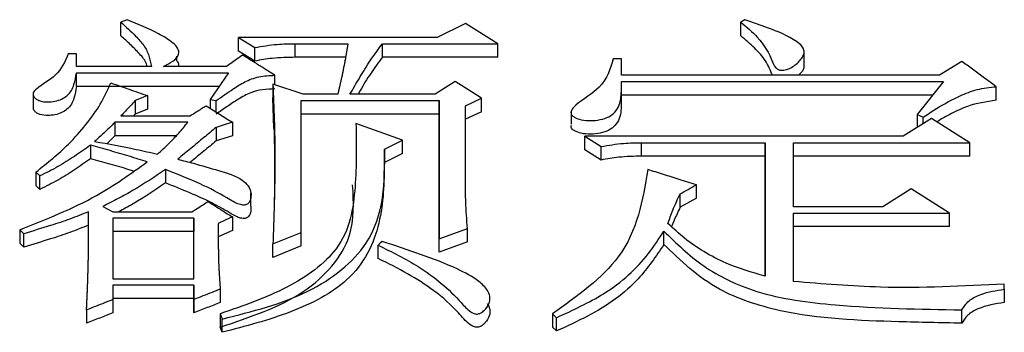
# Model space of a CAD drawing. Header units: millimetres. Extents: x 2223 to 4172, y 741 to 2119.
# Drawn here: x 2702.21 to 2707.47, y 1910.56 to 1912.23 of the extents above; entities that cross this region are included whole.
import ezdxf

# ---------------------------------------------------------------- set-up
doc = ezdxf.new("R2010")
doc.units = ezdxf.units.MM

msp = doc.modelspace()

# ---------------------------------------------------------------- linework, layer by layer
at = {"color": 7, "linetype": 'Continuous', "lineweight": 25}
for p, q in [((2702.7841, 1912.2275), (2702.7516, 1912.2141)), ((2706.0834, 1912.2275), (2706.0617, 1912.2141)), ((2702.7516, 1912.1413), (2702.7516, 1912.2141)), ((2704.5906, 1912.2074), (2704.4391, 1912.1335)), ((2704.7636, 1912.0998), (2704.5906, 1912.2074)), ((2706.0617, 1912.1413), (2706.0617, 1912.2141)), ((2703.379, 1912.1335), (2703.4656, 1912.0796)), ((2703.379, 1912.0608), (2703.379, 1912.1335)), ((2703.0506, 1912.0798), (2703.0506, 1912.0812)), ((2703.4656, 1912.007), (2703.379, 1912.0608)), ((2703.4656, 1912.007), (2703.4656, 1912.0796)), ((2703.6819, 1912.0998), (2703.9632, 1912.0998)), ((2703.6819, 1912.0272), (2703.6819, 1912.0998)), ((2704.1471, 1912.0998), (2704.7636, 1912.0998)), ((2704.1471, 1912.0272), (2704.1471, 1912.0998)), ((2704.7636, 1912.0272), (2704.7636, 1912.0998)), ((2702.5136, 1912.046), (2702.4704, 1912.046)), ((2702.5136, 1911.9786), (2702.5136, 1912.046)), ((2703.0506, 1912.0086), (2703.0506, 1912.0331)), ((2703.4007, 1912.0392), (2703.3141, 1911.9786)), ((2703.9508, 1912.0272), (2703.6819, 1912.0272)), ((2704.7636, 1912.0272), (2704.1471, 1912.0272)), ((2705.4235, 1912.019), (2705.3802, 1912.019)), ((2705.4235, 1911.9313), (2705.4235, 1912.019)), ((2706.3989, 1911.9802), (2706.3989, 1912.0536)), ((2707.2408, 1912.0055), (2707.1218, 1911.9313)), ((2702.9139, 1911.9786), (2702.5136, 1911.9786)), ((2703.3141, 1911.9786), (2702.9788, 1911.9786)), ((2702.5136, 1911.8724), (2702.5136, 1911.9448)), ((2703.3249, 1911.9448), (2703.2276, 1911.8029)), ((2703.5738, 1911.8804), (2703.5738, 1911.9313)), ((2707.1218, 1911.9313), (2705.4235, 1911.9313)), ((2703.2753, 1911.8724), (2702.5136, 1911.8724)), ((2703.7252, 1911.8299), (2703.5629, 1911.884)), ((2703.5629, 1911.884), (2703.5629, 1911.8117)), ((2704.5365, 1911.8975), (2704.4283, 1911.8299)), ((2704.6771, 1911.8096), (2704.5365, 1911.8975)), ((2705.4235, 1911.8975), (2707.1435, 1911.8975)), ((2705.4247, 1911.7953), (2705.4247, 1911.8681)), ((2707.1435, 1911.8975), (2707.0028, 1911.7215)), ((2707.4247, 1911.7981), (2707.4247, 1911.8704)), ((2702.2826, 1911.8322), (2702.2826, 1911.7595)), ((2702.8274, 1911.7961), (2702.8274, 1911.7239)), ((2702.8923, 1911.8232), (2702.8923, 1911.7509)), ((2703.2276, 1911.8029), (2703.2601, 1911.7961)), ((2703.2276, 1911.8029), (2703.2276, 1911.7555)), ((2703.5676, 1911.6495), (2703.5629, 1911.8117)), ((2703.7144, 1911.7961), (2704.4499, 1911.7961)), ((2703.7144, 1911.094), (2703.7144, 1911.7961)), ((2703.9091, 1911.8299), (2703.7252, 1911.8299)), ((2704.4283, 1911.8299), (2703.974, 1911.8299)), ((2704.4499, 1911.7961), (2704.45, 1911.0597)), ((2704.4499, 1911.7238), (2704.4499, 1911.7961)), ((2704.5906, 1911.769), (2704.6771, 1911.8096)), ((2704.6771, 1911.7374), (2704.6771, 1911.8096)), ((2707.0856, 1911.8251), (2705.4247, 1911.8252)), ((2702.8923, 1911.7509), (2702.8274, 1911.7239)), ((2704.5906, 1911.3541), (2704.5906, 1911.769)), ((2705.1558, 1911.7426), (2705.1558, 1911.67)), ((2702.7516, 1911.7148), (2703.1194, 1911.7148)), ((2702.8274, 1911.7239), (2702.8189, 1911.7148)), ((2704.4499, 1911.7238), (2703.7144, 1911.7238)), ((2704.45, 1910.9884), (2704.4499, 1911.7238)), ((2704.6771, 1911.7374), (2704.5906, 1911.6968)), ((2707.0786, 1911.7012), (2706.9271, 1911.6061)), ((2707.0028, 1911.7215), (2707.0353, 1911.708)), ((2707.0028, 1911.7215), (2707.0028, 1911.6537)), ((2707.0353, 1911.674), (2707.0353, 1911.708)), ((2707.2841, 1911.5721), (2707.0786, 1911.7012)), ((2703.1086, 1911.6809), (2702.7192, 1911.6809)), ((2702.7192, 1911.6809), (2702.7192, 1911.6088)), ((2703.26, 1911.6537), (2703.26, 1911.5817)), ((2703.3466, 1911.6809), (2703.3466, 1911.6088)), ((2704.2552, 1911.5858), (2704.0064, 1911.6741)), ((2703.0464, 1911.6088), (2702.7192, 1911.6088)), ((2703.3466, 1911.6088), (2703.26, 1911.5817)), ((2704.1579, 1911.5382), (2704.2552, 1911.5858)), ((2704.2552, 1911.5138), (2704.2552, 1911.5858)), ((2705.2288, 1911.6062), (2705.3153, 1911.5518)), ((2706.9271, 1911.6061), (2705.2288, 1911.6062)), ((2705.2288, 1911.5342), (2705.2288, 1911.6062)), ((2702.5894, 1911.5586), (2702.5894, 1911.4867)), ((2704.1579, 1911.5382), (2704.1579, 1911.4663)), ((2705.3153, 1911.4798), (2705.2288, 1911.5342)), ((2705.3153, 1911.4798), (2705.3153, 1911.5518)), ((2705.5317, 1911.5722), (2706.1915, 1911.5722)), ((2705.5317, 1911.5002), (2705.5317, 1911.5722)), ((2706.1915, 1911.5722), (2706.1915, 1910.8601)), ((2706.1915, 1911.5002), (2706.1915, 1911.5722)), ((2706.343, 1911.5722), (2707.2841, 1911.5721)), ((2706.343, 1911.231), (2706.343, 1911.5722)), ((2707.2841, 1911.5002), (2707.2841, 1911.5721)), ((2704.2552, 1911.5138), (2704.1579, 1911.4663)), ((2706.1915, 1911.5002), (2705.5317, 1911.5002)), ((2706.1915, 1910.8601), (2706.1915, 1911.5002)), ((2707.2841, 1911.5002), (2706.343, 1911.5002)), ((2702.2973, 1911.4156), (2702.3189, 1911.3951)), ((2702.3189, 1911.3234), (2702.3189, 1911.3951)), ((2705.8237, 1911.2756), (2705.8237, 1911.3473)), ((2706.9704, 1911.3268), (2706.8189, 1911.231)), ((2707.1759, 1911.1968), (2706.9704, 1911.3268)), ((2703.4452, 1911.2329), (2703.4452, 1911.3053)), ((2705.7372, 1911.2278), (2705.7372, 1911.2994)), ((2705.8237, 1911.2756), (2705.7372, 1911.2278)), ((2706.8189, 1911.231), (2706.343, 1911.231)), ((2702.7084, 1911.2037), (2703.1302, 1911.2037)), ((2702.7084, 1911.1694), (2702.7084, 1910.8464)), ((2703.1411, 1911.1694), (2702.7084, 1911.1694)), ((2703.1411, 1910.8464), (2703.1411, 1911.1694)), ((2703.1411, 1911.1694), (2703.1411, 1911.098)), ((2703.3466, 1911.1763), (2703.3466, 1911.1048)), ((2706.343, 1911.1968), (2707.1759, 1911.1968)), ((2706.343, 1910.8325), (2706.343, 1911.1968)), ((2707.1759, 1911.1253), (2707.1759, 1911.1968)), ((2702.5785, 1911.1183), (2702.5786, 1911.1322)), ((2704.45, 1911.0597), (2704.6014, 1911.1146)), ((2704.6014, 1911.0432), (2704.6014, 1911.1146)), ((2707.1759, 1911.1253), (2706.343, 1911.1253)), ((2702.2107, 1911.1077), (2702.2324, 1911.0871)), ((2702.2107, 1911.1077), (2702.2107, 1911.0364)), ((2702.2324, 1911.0158), (2702.2324, 1911.0871)), ((2703.1411, 1911.098), (2702.7084, 1911.098)), ((2703.1411, 1910.8464), (2703.1411, 1911.098)), ((2703.3466, 1911.1048), (2703.2709, 1911.0706)), ((2703.5629, 1911.0322), (2703.7144, 1911.094)), ((2703.7144, 1911.0227), (2703.7144, 1911.094)), ((2704.45, 1910.9884), (2704.45, 1911.0597)), ((2705.6507, 1911.0295), (2705.6507, 1911.1009)), ((2703.5629, 1910.9609), (2703.5629, 1911.0322)), ((2703.7144, 1911.0227), (2703.5629, 1910.9609)), ((2704.1254, 1910.954), (2704.1254, 1911.0253)), ((2704.6014, 1911.0432), (2704.45, 1910.9884)), ((2702.7084, 1910.8464), (2703.1411, 1910.8464)), ((2703.1411, 1910.8119), (2702.7084, 1910.8119)), ((2702.7084, 1910.8119), (2702.7084, 1910.7359)), ((2703.1411, 1910.7359), (2703.1411, 1910.8119)), ((2703.1411, 1910.8119), (2703.1411, 1910.7409)), ((2707.468, 1910.7911), (2707.468, 1910.8187)), ((2703.2817, 1910.7912), (2703.2817, 1910.7202)), ((2704.7074, 1910.7851), (2704.7074, 1910.786)), ((2707.468, 1910.7911), (2707.468, 1910.7202)), ((2703.1411, 1910.7409), (2702.7084, 1910.7409)), ((2702.7084, 1910.7359), (2702.7084, 1910.6651)), ((2703.1411, 1910.6651), (2703.1411, 1910.7409)), ((2703.1411, 1910.7359), (2703.1411, 1910.6651)), ((2702.5677, 1910.6806), (2702.5677, 1910.6099)), ((2705.0557, 1910.6599), (2705.0774, 1910.6391)), ((2705.0557, 1910.6599), (2705.0557, 1910.5891)), ((2705.0774, 1910.5684), (2705.0774, 1910.6391)), ((2707.2408, 1910.6098), (2707.2408, 1910.6806)), ((2703.2925, 1910.5615), (2703.2817, 1910.5891)), ((2703.2925, 1910.5615), (2703.2925, 1910.6322)), ((2705.0557, 1910.5891), (2705.0774, 1910.5684))]:
    msp.add_line(p, q, dxfattribs=at)
at = {"color": 7, "linetype": 'Continuous', "lineweight": 25, "flags": 128}
for points in [[(2704.4391, 1912.1335), (2704.0188, 1912.1335), (2703.379, 1912.1335)], [(2702.5136, 1911.9448), (2702.9193, 1911.9448), (2703.3249, 1911.9448)], [(2702.8923, 1911.8232), (2702.8598, 1911.8096), (2702.8274, 1911.7961)], [(2703.2601, 1911.7351), (2703.2601, 1911.7488), (2703.2601, 1911.7724), (2703.2601, 1911.7961)], [(2703.3466, 1911.6809), (2703.3033, 1911.6673), (2703.26, 1911.6537)], [(2702.9897, 1911.4292), (2702.9897, 1911.3973), (2702.9897, 1911.3774), (2702.9897, 1911.3575)], [(2702.2973, 1911.4156), (2702.2973, 1911.3894), (2702.2973, 1911.3666), (2702.2973, 1911.3438)], [(2702.3189, 1911.3234), (2702.3081, 1911.3336), (2702.2973, 1911.3438)], [(2702.6543, 1911.2311), (2702.6813, 1911.2174), (2702.7084, 1911.2037)], [(2703.3466, 1911.1763), (2703.3087, 1911.1591), (2703.2709, 1911.142)], [(2702.2324, 1911.0158), (2702.2216, 1911.0261), (2702.2108, 1911.0364)], [(2704.147, 1911.0459), (2704.1362, 1911.0356), (2704.1254, 1911.0253)], [(2703.2817, 1910.6599), (2703.2817, 1910.6311), (2703.2817, 1910.6101), (2703.2817, 1910.5891)]]:
    msp.add_lwpolyline(points, dxfattribs=at)
at = {"color": 7, "linetype": 'Continuous', "lineweight": 25}
for points, knots in [([(2702.9788, 1911.9786), (2702.9961, 1911.9871), (2703.0302, 1912.0038), (2703.0647, 1912.0391), (2703.0576, 1912.078), (2703.0171, 1912.1156), (2702.9283, 1912.1691), (2702.8414, 1912.2043), (2702.7841, 1912.2275)], [0, 0, 0, 0, 0.121784, 0.238894, 0.329996, 0.425945, 0.621085, 1, 1, 1, 1]), ([(2706.0617, 1912.2141), (2706.0924, 1912.1883), (2706.1671, 1912.1252), (2706.2177, 1912.0394), (2706.2404, 1911.9788), (2706.2544, 1911.965), (2706.2648, 1911.9598), (2706.2772, 1911.9577), (2706.2955, 1911.9588), (2706.3208, 1911.966), (2706.3551, 1911.9869), (2706.382, 1912.0137), (2706.3999, 1912.043), (2706.3991, 1912.0658), (2706.3865, 1912.0901), (2706.3267, 1912.1362), (2706.22, 1912.1805), (2706.1239, 1912.2136), (2706.0834, 1912.2275)], [0, 0, 0, 0, 0.137524, 0.335447, 0.378025, 0.3933, 0.403602, 0.413937, 0.429101, 0.455133, 0.490172, 0.557555, 0.588524, 0.619673, 0.649408, 0.693614, 0.870957, 1, 1, 1, 1]), ([(2702.7516, 1912.2141), (2702.7781, 1912.1898), (2702.8216, 1912.1499), (2702.8762, 1912.0913), (2702.903, 1912.0357), (2702.9103, 1911.9976), (2702.9139, 1911.9786)], [0, 0, 0, 0, 0.3446396, 0.5657566, 0.7835326, 1, 1, 1, 1]), ([(2702.8921, 1911.9786), (2702.8908, 1911.9834), (2702.8845, 1912.0074), (2702.8513, 1912.046), (2702.8036, 1912.0943), (2702.769, 1912.1256), (2702.7516, 1912.1413)], [0, 0, 0, 0, 0.076897, 0.381334, 0.690062, 1, 1, 1, 1]), ([(2706.2297, 1911.9313), (2706.2191, 1911.9576), (2706.1981, 1912.0096), (2706.1349, 1912.0785), (2706.0863, 1912.1203), (2706.0617, 1912.1413)], [0, 0, 0, 0, 0.335668, 0.664858, 1, 1, 1, 1]), ([(2703.4656, 1912.0796), (2703.5053, 1912.0863), (2703.5765, 1912.0983), (2703.6496, 1912.0994), (2703.6819, 1912.0998)], [0, 0, 0, 0, 0.558835, 1, 1, 1, 1]), ([(2703.9632, 1912.0998), (2703.9628, 1912.0979), (2703.9622, 1912.0939), (2703.9614, 1912.089), (2703.9605, 1912.084), (2703.9599, 1912.0801), (2703.9592, 1912.0761), (2703.9586, 1912.0722), (2703.9579, 1912.0682), (2703.9571, 1912.0633), (2703.9564, 1912.0593), (2703.9556, 1912.0544), (2703.9547, 1912.0494), (2703.9537, 1912.0435), (2703.9527, 1912.0376), (2703.9516, 1912.0316), (2703.9506, 1912.0257), (2703.9484, 1912.0139), (2703.9437, 1911.9882), (2703.9385, 1911.9625), (2703.9344, 1911.9427), (2703.9327, 1911.9349), (2703.931, 1911.927), (2703.9288, 1911.9171), (2703.9271, 1911.9092), (2703.9253, 1911.9013), (2703.924, 1911.8954), (2703.9229, 1911.8904), (2703.9218, 1911.8855), (2703.9209, 1911.8816), (2703.92, 1911.8776), (2703.9191, 1911.8737), (2703.9182, 1911.8697), (2703.9171, 1911.8648), (2703.9162, 1911.8608), (2703.9151, 1911.8559), (2703.9141, 1911.852), (2703.9132, 1911.848), (2703.9123, 1911.8441), (2703.9114, 1911.8401), (2703.9103, 1911.8351), (2703.9096, 1911.832), (2703.9091, 1911.8299)], [0, 0, 0, 0, 0.021952, 0.043903, 0.054879, 0.07683, 0.087806, 0.098782, 0.120733, 0.131709, 0.15366, 0.164636, 0.186587, 0.208539, 0.23049, 0.252442, 0.274393, 0.296345, 0.384151, 0.559767, 0.581718, 0.60367, 0.647573, 0.669524, 0.713427, 0.735378, 0.75733, 0.779281, 0.790257, 0.812208, 0.823184, 0.83416, 0.856111, 0.867087, 0.889038, 0.900014, 0.921966, 0.932941, 0.943917, 0.965868, 0.976844, 1, 1, 1, 1]), ([(2703.974, 1911.8299), (2703.9912, 1911.8597), (2704.0106, 1911.8932), (2704.0394, 1911.9413), (2704.0764, 1912.0027), (2704.1169, 1912.0584), (2704.1471, 1912.0998)], [0, 0, 0, 0, 0.325176, 0.365823, 0.528414, 1, 1, 1, 1]), ([(2702.4704, 1912.046), (2702.4526, 1912.005), (2702.4205, 1911.931), (2702.324, 1911.8803), (2702.2825, 1911.8426), (2702.2818, 1911.8247), (2702.2901, 1911.811), (2702.3026, 1911.801), (2702.3259, 1911.7919), (2702.3595, 1911.7879), (2702.3995, 1911.7918), (2702.4353, 1911.8037), (2702.4786, 1911.8303), (2702.5039, 1911.8815), (2702.5104, 1911.9238), (2702.5136, 1911.9448)], [0, 0, 0, 0, 0.230991, 0.417984, 0.453958, 0.487906, 0.511162, 0.535138, 0.560232, 0.612084, 0.662769, 0.713245, 0.762331, 0.881446, 1, 1, 1, 1]), ([(2703.05, 1912.0078), (2703.0514, 1912.0064), (2703.0599, 1911.998), (2703.0587, 1911.9874), (2703.0578, 1911.9786)], [0, 0, 0, 0, 0.171263, 1, 1, 1, 1]), ([(2703.5738, 1911.9313), (2703.5488, 1911.9469), (2703.5075, 1911.9727), (2703.4498, 1912.0086), (2703.417, 1912.029), (2703.4007, 1912.0392)], [0, 0, 0, 0, 0.432629, 0.716314, 1, 1, 1, 1]), ([(2703.6819, 1912.0272), (2703.6408, 1912.0264), (2703.5676, 1912.025), (2703.4967, 1912.0125), (2703.4656, 1912.007)], [0, 0, 0, 0, 0.5610854, 1, 1, 1, 1]), ([(2704.1471, 1912.0272), (2704.1259, 1911.9988), (2704.0828, 1911.9409), (2704.0425, 1911.874), (2704.0205, 1911.8366), (2704.0166, 1911.8299)], [0, 0, 0, 0, 0.4424507, 0.9005553, 1, 1, 1, 1]), ([(2705.3802, 1912.019), (2705.3638, 1911.9651), (2705.334, 1911.8676), (2705.2094, 1911.7997), (2705.158, 1911.7518), (2705.151, 1911.7305), (2705.1607, 1911.7154), (2705.1789, 1911.7033), (2705.2121, 1911.6921), (2705.2598, 1911.6879), (2705.3106, 1911.6937), (2705.3574, 1911.7083), (2705.4075, 1911.747), (2705.425, 1911.8155), (2705.424, 1911.8702), (2705.4235, 1911.8975)], [0, 0, 0, 0, 0.230342, 0.416704, 0.453392, 0.487581, 0.504129, 0.522219, 0.561724, 0.611998, 0.663323, 0.713955, 0.762021, 0.881086, 1, 1, 1, 1]), ([(2707.4247, 1911.8705), (2707.4017, 1911.8874), (2707.3595, 1911.9184), (2707.2982, 1911.9634), (2707.2599, 1911.9915), (2707.2408, 1912.0055)], [0, 0, 0, 0, 0.375947, 0.687973, 1, 1, 1, 1]), ([(2706.3981, 1911.9806), (2706.3975, 1911.9743), (2706.3955, 1911.9561), (2706.3796, 1911.9411), (2706.3691, 1911.9313)], [0, 0, 0, 0, 0.345967, 1, 1, 1, 1]), ([(2703.2601, 1911.7961), (2703.2899, 1911.817), (2703.3393, 1911.8516), (2703.4113, 1911.8979), (2703.4871, 1911.9276), (2703.5446, 1911.93), (2703.5737, 1911.9313)], [0, 0, 0, 0, 0.334385, 0.552202, 0.773272, 1, 1, 1, 1]), ([(2702.5136, 1911.8724), (2702.5104, 1911.8513), (2702.5039, 1911.8092), (2702.4786, 1911.758), (2702.4353, 1911.7315), (2702.3995, 1911.7196), (2702.3595, 1911.7157), (2702.3259, 1911.7197), (2702.3025, 1911.7287), (2702.2904, 1911.7388), (2702.2826, 1911.7496), (2702.2839, 1911.7569), (2702.2845, 1911.76)], [0, 0, 0, 0, 0.223965, 0.44903, 0.541825, 0.637278, 0.73315, 0.831226, 0.878675, 0.923993, 0.967934, 1, 1, 1, 1]), ([(2702.2973, 1911.4156), (2702.3578, 1911.4639), (2702.4571, 1911.5432), (2702.565, 1911.6678), (2702.6454, 1911.7759), (2702.6802, 1911.8526), (2702.6975, 1911.8908)], [0, 0, 0, 0, 0.34436, 0.564684, 0.783385, 1, 1, 1, 1]), ([(2702.6975, 1911.8908), (2702.73, 1911.8795), (2702.7949, 1911.857), (2702.8598, 1911.8344), (2702.8923, 1911.8232)], [0, 0, 0, 0, 0.5, 1, 1, 1, 1]), ([(2703.5737, 1911.8589), (2703.5514, 1911.858), (2703.5069, 1911.8563), (2703.4376, 1911.839), (2703.3779, 1911.804), (2703.3176, 1911.7648), (2703.2792, 1911.7375), (2703.2601, 1911.7238)], [0, 0, 0, 0, 0.175432, 0.348604, 0.567478, 0.784095, 1, 1, 1, 1]), ([(2703.5629, 1911.884), (2703.5655, 1911.8207), (2703.5707, 1911.694), (2703.5735, 1911.5508), (2703.5734, 1911.4691), (2703.5733, 1911.4491), (2703.5733, 1911.4432), (2703.5732, 1911.4372), (2703.5732, 1911.4312), (2703.5731, 1911.4252), (2703.5731, 1911.4172), (2703.573, 1911.4092), (2703.5729, 1911.4012), (2703.5728, 1911.3953), (2703.5727, 1911.3893), (2703.5726, 1911.3833), (2703.5726, 1911.3773), (2703.5725, 1911.3713), (2703.5723, 1911.3633), (2703.5722, 1911.3553), (2703.5721, 1911.3473), (2703.572, 1911.3413), (2703.5718, 1911.3353), (2703.5717, 1911.3293), (2703.5716, 1911.3233), (2703.5715, 1911.3173), (2703.5714, 1911.3113), (2703.5712, 1911.3053), (2703.571, 1911.2973), (2703.5709, 1911.2893), (2703.5707, 1911.2813), (2703.5705, 1911.2753), (2703.5704, 1911.2693), (2703.5702, 1911.2633), (2703.5701, 1911.2573), (2703.5699, 1911.2513), (2703.5697, 1911.2433), (2703.5695, 1911.2353), (2703.5692, 1911.2273), (2703.5691, 1911.2213), (2703.5689, 1911.2153), (2703.5687, 1911.2093), (2703.5686, 1911.2033), (2703.5684, 1911.1972), (2703.5682, 1911.1912), (2703.568, 1911.1852), (2703.5678, 1911.1772), (2703.5675, 1911.1692), (2703.5673, 1911.1612), (2703.5671, 1911.1552), (2703.5669, 1911.1491), (2703.5667, 1911.1431), (2703.5665, 1911.1371), (2703.5663, 1911.1311), (2703.566, 1911.1231), (2703.5658, 1911.115), (2703.5655, 1911.107), (2703.5653, 1911.101), (2703.5651, 1911.095), (2703.5649, 1911.0889), (2703.5647, 1911.0829), (2703.5645, 1911.0769), (2703.5643, 1911.0709), (2703.564, 1911.0628), (2703.5637, 1911.0548), (2703.5634, 1911.0468), (2703.5632, 1911.0399), (2703.563, 1911.035), (2703.5629, 1911.0322)], [0, 0, 0, 0, 0.22469, 0.449389, 0.505561, 0.512583, 0.519604, 0.526626, 0.533648, 0.540669, 0.547691, 0.561734, 0.568755, 0.575777, 0.582798, 0.58982, 0.596841, 0.603863, 0.610884, 0.624928, 0.631949, 0.638971, 0.645992, 0.653014, 0.660035, 0.667057, 0.674078, 0.6811, 0.688121, 0.702165, 0.709186, 0.716208, 0.723229, 0.730251, 0.737272, 0.744294, 0.751315, 0.765358, 0.77238, 0.779401, 0.786423, 0.793445, 0.800466, 0.807488, 0.814509, 0.821531, 0.828552, 0.842595, 0.849617, 0.856638, 0.86366, 0.870682, 0.877703, 0.884725, 0.891746, 0.905789, 0.912811, 0.919832, 0.926854, 0.933875, 0.940897, 0.947918, 0.95494, 0.961962, 0.976005, 0.983026, 0.990048, 1, 1, 1, 1]), ([(2707.0353, 1911.708), (2707.0728, 1911.7327), (2707.1349, 1911.7737), (2707.2316, 1911.8225), (2707.3212, 1911.8596), (2707.39, 1911.8668), (2707.4247, 1911.8704)], [0, 0, 0, 0, 0.334836, 0.553745, 0.775373, 1, 1, 1, 1]), ([(2702.8274, 1911.7961), (2702.8182, 1911.7863), (2702.8011, 1911.7679), (2702.7758, 1911.7408), (2702.7597, 1911.7234), (2702.7516, 1911.7148)], [0, 0, 0, 0, 0.361282, 0.680641, 1, 1, 1, 1]), ([(2705.4226, 1911.7953), (2705.4228, 1911.7779), (2705.4231, 1911.7331), (2705.4074, 1911.6748), (2705.3574, 1911.6362), (2705.3106, 1911.6216), (2705.2598, 1911.6158), (2705.2121, 1911.62), (2705.1788, 1911.6312), (2705.161, 1911.6432), (2705.1525, 1911.6546), (2705.1557, 1911.6624), (2705.1572, 1911.6663)], [0, 0, 0, 0, 0.155828, 0.400477, 0.499289, 0.603425, 0.70901, 0.812432, 0.89368, 0.93087, 0.964878, 1, 1, 1, 1]), ([(2707.4247, 1911.7981), (2707.372, 1911.7901), (2707.2857, 1911.7771), (2707.1865, 1911.7277), (2707.1328, 1911.6991), (2707.108, 1911.683), (2707.1078, 1911.6828)], [0, 0, 0, 0, 0.438916, 0.719527, 0.99737, 1, 1, 1, 1]), ([(2703.1194, 1911.7148), (2703.1319, 1911.7226), (2703.1526, 1911.7356), (2703.1814, 1911.7536), (2703.1978, 1911.7639), (2703.206, 1911.769)], [0, 0, 0, 0, 0.4326487, 0.7163239, 1, 1, 1, 1]), ([(2703.206, 1911.769), (2703.2184, 1911.7612), (2703.2434, 1911.7456), (2703.2903, 1911.7162), (2703.3247, 1911.6946), (2703.3466, 1911.6809)], [0, 0, 0, 0, 0.2662424, 0.5324848, 1, 1, 1, 1]), ([(2702.7192, 1911.6809), (2702.7094, 1911.6712), (2702.6897, 1911.6518), (2702.6541, 1911.6176), (2702.6273, 1911.5936), (2702.611, 1911.579)], [0, 0, 0, 0, 0.280921, 0.561854, 1, 1, 1, 1]), ([(2702.9463, 1911.5109), (2702.9672, 1911.5299), (2703.0074, 1911.5664), (2703.0613, 1911.6232), (2703.0928, 1911.6616), (2703.1086, 1911.6809)], [0, 0, 0, 0, 0.349925, 0.674457, 1, 1, 1, 1]), ([(2703.26, 1911.6537), (2703.238, 1911.6355), (2703.1927, 1911.5981), (2703.1242, 1911.5415), (2703.0778, 1911.503), (2703.0545, 1911.4837)], [0, 0, 0, 0, 0.321741, 0.660871, 1, 1, 1, 1]), ([(2704.0064, 1911.6741), (2704.008, 1911.5629), (2704.0112, 1911.3409), (2703.9592, 1911.0111), (2703.644, 1910.7851), (2703.404, 1910.7022), (2703.2817, 1910.6599)], [0, 0, 0, 0, 0.273656, 0.546764, 0.768873, 1, 1, 1, 1]), ([(2703.5683, 1911.6523), (2703.5698, 1911.5848), (2703.5722, 1911.4838), (2703.5711, 1911.3103), (2703.5694, 1911.2382), (2703.5684, 1911.198)], [0, 0, 0, 0, 0.471599, 0.706014, 1, 1, 1, 1]), ([(2702.7192, 1911.6088), (2702.7094, 1911.5991), (2702.6951, 1911.5849), (2702.6804, 1911.5709), (2702.6758, 1911.5666)], [0, 0, 0, 0, 0.685137, 1, 1, 1, 1]), ([(2702.5894, 1911.5586), (2702.5608, 1911.5387), (2702.5043, 1911.4994), (2702.4158, 1911.4432), (2702.3513, 1911.4111), (2702.3189, 1911.3951)], [0, 0, 0, 0, 0.3384511, 0.6681197, 1, 1, 1, 1]), ([(2702.8922, 1911.4701), (2702.8601, 1911.4799), (2702.794, 1911.5003), (2702.6931, 1911.5299), (2702.6239, 1911.549), (2702.5894, 1911.5586)], [0, 0, 0, 0, 0.320379, 0.660141, 1, 1, 1, 1]), ([(2702.611, 1911.579), (2702.6851, 1911.5655), (2702.7978, 1911.5451), (2702.9084, 1911.5197), (2702.9463, 1911.5109)], [0, 0, 0, 0, 0.6569803, 1, 1, 1, 1]), ([(2703.26, 1911.5817), (2703.238, 1911.5635), (2703.1927, 1911.5261), (2703.1463, 1911.4877), (2703.1219, 1911.4676), (2703.1207, 1911.4666)], [0, 0, 0, 0, 0.47479, 0.9746759, 1, 1, 1, 1]), ([(2703.2925, 1910.6322), (2703.4518, 1910.672), (2703.7623, 1910.7496), (2704.1622, 1911.0725), (2704.1595, 1911.3628), (2704.1579, 1911.5382)], [0, 0, 0, 0, 0.294377, 0.5735664, 1, 1, 1, 1]), ([(2705.3153, 1911.5518), (2705.3551, 1911.5585), (2705.4262, 1911.5706), (2705.4994, 1911.5717), (2705.5317, 1911.5722)], [0, 0, 0, 0, 0.558835, 1, 1, 1, 1]), ([(2702.5894, 1911.4867), (2702.5608, 1911.4667), (2702.5045, 1911.4273), (2702.4158, 1911.3713), (2702.3513, 1911.3394), (2702.3189, 1911.3234)], [0, 0, 0, 0, 0.3386468, 0.6682986, 1, 1, 1, 1]), ([(2702.8179, 1911.421), (2702.8106, 1911.4233), (2702.7692, 1911.436), (2702.693, 1911.4579), (2702.6239, 1911.4771), (2702.5894, 1911.4867)], [0, 0, 0, 0, 0.097268, 0.548576, 1, 1, 1, 1]), ([(2703.0545, 1911.4837), (2703.0825, 1911.4767), (2703.1562, 1911.458), (2703.2711, 1911.4233), (2703.3835, 1911.3923), (2703.4329, 1911.3425), (2703.4481, 1911.306), (2703.4453, 1911.2741), (2703.4366, 1911.253), (2703.4263, 1911.244), (2703.4184, 1911.2406), (2703.4081, 1911.2393), (2703.391, 1911.241), (2703.3639, 1911.2496), (2703.3014, 1911.2884), (2703.1827, 1911.353), (2703.0609, 1911.3997), (2702.9923, 1911.4281), (2702.9896, 1911.4292)], [0, 0, 0, 0, 0.080829, 0.213073, 0.345773, 0.395058, 0.444233, 0.491132, 0.518332, 0.527917, 0.53551, 0.543103, 0.555865, 0.581938, 0.622671, 0.782526, 0.991638, 1, 1, 1, 1]), ([(2705.5317, 1911.5002), (2705.4906, 1911.4994), (2705.4174, 1911.498), (2705.3465, 1911.4854), (2705.3153, 1911.4798)], [0, 0, 0, 0, 0.561085, 1, 1, 1, 1]), ([(2702.2107, 1911.1077), (2702.3525, 1911.1639), (2702.6037, 1911.2635), (2702.8047, 1911.4074), (2702.8922, 1911.4701)], [0, 0, 0, 0, 0.56421, 1, 1, 1, 1]), ([(2702.9896, 1911.4292), (2702.9334, 1911.3914), (2702.8524, 1911.337), (2702.7371, 1911.2737), (2702.6819, 1911.2453), (2702.6543, 1911.2311)], [0, 0, 0, 0, 0.532376, 0.766064, 1, 1, 1, 1]), ([(2704.1579, 1911.4663), (2704.1562, 1911.3589), (2704.1527, 1911.1438), (2704.0083, 1910.8364), (2703.66, 1910.6569), (2703.4163, 1910.5936), (2703.2925, 1910.5615)], [0, 0, 0, 0, 0.271412, 0.543735, 0.768302, 1, 1, 1, 1]), ([(2705.5641, 1911.4292), (2705.537, 1911.2654), (2705.488, 1910.9686), (2705.1895, 1910.7554), (2705.0557, 1910.6599)], [0, 0, 0, 0, 0.551895, 1, 1, 1, 1]), ([(2705.8237, 1911.3473), (2705.7931, 1911.357), (2705.7345, 1911.3755), (2705.6479, 1911.4028), (2705.592, 1911.4204), (2705.5641, 1911.4292)], [0, 0, 0, 0, 0.354383, 0.677192, 1, 1, 1, 1]), ([(2702.9896, 1911.3574), (2702.9336, 1911.3195), (2702.8535, 1911.2653), (2702.7651, 1911.2179), (2702.7386, 1911.2037)], [0, 0, 0, 0, 0.7007872, 1, 1, 1, 1]), ([(2703.445, 1911.2333), (2703.4453, 1911.2216), (2703.4458, 1911.2029), (2703.4369, 1911.182), (2703.4268, 1911.1729), (2703.419, 1911.1693), (2703.4089, 1911.1678), (2703.3923, 1911.1692), (2703.3628, 1911.1782), (2703.3137, 1911.2104), (2703.2316, 1911.2552), (2703.1166, 1911.3065), (2703.0329, 1911.3401), (2702.9896, 1911.3575)], [0, 0, 0, 0, 0.0823081, 0.1312, 0.148471, 0.1622931, 0.1761333, 0.1983557, 0.2432482, 0.3314902, 0.5260181, 0.7549229, 1, 1, 1, 1]), ([(2703.2817, 1910.5891), (2703.4401, 1910.6419), (2703.7474, 1910.7444), (2704.0053, 1911.049), (2703.9937, 1911.2551), (2703.9886, 1911.3471)], [0, 0, 0, 0, 0.370667, 0.719175, 1, 1, 1, 1]), ([(2704.6014, 1911.1146), (2704.5995, 1911.1383), (2704.5958, 1911.1859), (2704.5919, 1911.2658), (2704.591, 1911.3218), (2704.5906, 1911.3541)], [0, 0, 0, 0, 0.29749, 0.594994, 1, 1, 1, 1]), ([(2705.7372, 1911.2994), (2705.7516, 1911.3074), (2705.7805, 1911.3234), (2705.8093, 1911.3393), (2705.8237, 1911.3473)], [0, 0, 0, 0, 0.499998, 1, 1, 1, 1]), ([(2705.6723, 1911.142), (2705.6804, 1911.1656), (2705.6935, 1911.204), (2705.7169, 1911.2561), (2705.7304, 1911.285), (2705.7372, 1911.2994)], [0, 0, 0, 0, 0.443144, 0.721519, 1, 1, 1, 1]), ([(2703.1302, 1911.2037), (2703.1427, 1911.2116), (2703.1634, 1911.2247), (2703.1922, 1911.2429), (2703.2086, 1911.2533), (2703.2168, 1911.2584)], [0, 0, 0, 0, 0.432649, 0.716324, 1, 1, 1, 1]), ([(2703.2168, 1911.2584), (2703.2293, 1911.2505), (2703.2542, 1911.2348), (2703.2975, 1911.2074), (2703.3283, 1911.1879), (2703.3466, 1911.1763)], [0, 0, 0, 0, 0.288429, 0.576858, 1, 1, 1, 1]), ([(2705.7372, 1911.2278), (2705.7263, 1911.2049), (2705.7101, 1911.1708), (2705.6961, 1911.1361), (2705.6916, 1911.1247)], [0, 0, 0, 0, 0.672169, 1, 1, 1, 1]), ([(2702.5786, 1911.2037), (2702.5456, 1911.1904), (2702.4796, 1911.1639), (2702.3635, 1911.1258), (2702.2804, 1911.1013), (2702.2324, 1911.0871)], [0, 0, 0, 0, 0.296607, 0.593255, 1, 1, 1, 1]), ([(2702.5677, 1910.6806), (2702.5681, 1910.6883), (2702.5688, 1910.7035), (2702.5696, 1910.7226), (2702.5703, 1910.7379), (2702.5708, 1910.7493), (2702.5712, 1910.7588), (2702.5716, 1910.7684), (2702.5721, 1910.7817), (2702.5729, 1910.8007), (2702.5736, 1910.8198), (2702.5743, 1910.8388), (2702.5748, 1910.854), (2702.5754, 1910.8731), (2702.5759, 1910.8883), (2702.5764, 1910.9073), (2702.5768, 1910.9225), (2702.5771, 1910.9377), (2702.5774, 1910.9529), (2702.5776, 1910.9681), (2702.5779, 1910.9871), (2702.5781, 1911.0004), (2702.5782, 1911.0136), (2702.5783, 1911.0212), (2702.5783, 1911.0307), (2702.5784, 1911.0383), (2702.5784, 1911.0459), (2702.5785, 1911.0535), (2702.5785, 1911.0611), (2702.5786, 1911.0705), (2702.5786, 1911.0781), (2702.5786, 1911.0876), (2702.5786, 1911.0952), (2702.5786, 1911.1047), (2702.5787, 1911.1122), (2702.5787, 1911.1198), (2702.5787, 1911.1274), (2702.5787, 1911.1349), (2702.5786, 1911.1444), (2702.5786, 1911.152), (2702.5786, 1911.1614), (2702.5786, 1911.1681), (2702.5786, 1911.1737), (2702.5786, 1911.1775), (2702.5786, 1911.1813), (2702.5786, 1911.186), (2702.5786, 1911.1898), (2702.5786, 1911.1943), (2702.5786, 1911.1986), (2702.5786, 1911.202), (2702.5786, 1911.2037)], [0, 0, 0, 0, 0.043584, 0.087168, 0.10896, 0.130753, 0.152545, 0.163441, 0.185233, 0.228817, 0.272401, 0.294193, 0.337777, 0.35957, 0.403154, 0.424946, 0.46853, 0.490322, 0.512114, 0.555699, 0.577491, 0.621075, 0.631971, 0.653763, 0.664659, 0.686451, 0.697347, 0.708243, 0.730035, 0.740931, 0.762723, 0.773619, 0.795412, 0.806308, 0.8281, 0.838996, 0.849892, 0.871684, 0.88258, 0.904372, 0.915268, 0.93706, 0.942508, 0.947956, 0.958852, 0.9643, 0.975196, 0.980644, 0.990322, 1, 1, 1, 1]), ([(2702.5786, 1911.1322), (2702.5456, 1911.119), (2702.4796, 1911.0925), (2702.3633, 1911.0547), (2702.2804, 1911.0301), (2702.2324, 1911.0158)], [0, 0, 0, 0, 0.29672, 0.593461, 1, 1, 1, 1]), ([(2703.2709, 1911.142), (2703.2708, 1911.1032), (2703.2707, 1911.0619), (2703.2712, 1911.0182), (2703.2713, 1911.0109), (2703.2714, 1911.0036), (2703.2715, 1910.9963), (2703.2716, 1910.9902), (2703.2717, 1910.9842), (2703.2718, 1910.9793), (2703.2719, 1910.9732), (2703.272, 1910.9671), (2703.2723, 1910.9574), (2703.2726, 1910.9477), (2703.2729, 1910.938), (2703.2731, 1910.9307), (2703.2734, 1910.9234), (2703.2738, 1910.9136), (2703.2742, 1910.9051), (2703.2746, 1910.8966), (2703.2748, 1910.8917), (2703.2751, 1910.8856), (2703.2754, 1910.8795), (2703.276, 1910.8698), (2703.2766, 1910.8601), (2703.2774, 1910.8479), (2703.2781, 1910.8381), (2703.279, 1910.826), (2703.2797, 1910.8162), (2703.2807, 1910.8038), (2703.2813, 1910.7963), (2703.2817, 1910.7912)], [0, 0, 0, 0, 0.332695, 0.353489, 0.374282, 0.395075, 0.415869, 0.436662, 0.447059, 0.467852, 0.478249, 0.499042, 0.519836, 0.561423, 0.582216, 0.603009, 0.623803, 0.644596, 0.686183, 0.69658, 0.717373, 0.72777, 0.748563, 0.769356, 0.810943, 0.831737, 0.873323, 0.894117, 0.935704, 0.956497, 1, 1, 1, 1]), ([(2706.1915, 1910.8601), (2706.12, 1910.881), (2706.0029, 1910.9151), (2705.863, 1910.9896), (2705.7578, 1911.0606), (2705.7007, 1911.115), (2705.6723, 1911.142)], [0, 0, 0, 0, 0.34637, 0.567178, 0.784978, 1, 1, 1, 1]), ([(2705.0774, 1910.6391), (2705.1637, 1910.679), (2705.3048, 1910.7442), (2705.4663, 1910.8637), (2705.5705, 1910.9788), (2705.6241, 1911.0603), (2705.6507, 1911.1008)], [0, 0, 0, 0, 0.347372, 0.56793, 0.785018, 1, 1, 1, 1]), ([(2705.6507, 1911.1009), (2705.7167, 1911.0361), (2705.8492, 1910.906), (2706.1636, 1910.7527), (2706.6477, 1910.6913), (2707.0162, 1910.6846), (2707.2408, 1910.6806)], [0, 0, 0, 0, 0.189312, 0.380663, 0.622562, 1, 1, 1, 1]), ([(2704.1254, 1911.0253), (2704.1984, 1910.9891), (2704.3686, 1910.9049), (2704.5228, 1910.7759), (2704.6007, 1910.6811), (2704.6308, 1910.6631), (2704.6429, 1910.6589), (2704.6546, 1910.6584), (2704.6661, 1910.6609), (2704.6819, 1910.6689), (2704.7033, 1910.689), (2704.7204, 1910.7187), (2704.7238, 1910.754), (2704.7059, 1910.7933), (2704.6509, 1910.8468), (2704.5274, 1910.9115), (2704.3511, 1910.9778), (2704.2151, 1911.0231), (2704.147, 1911.0458)], [0, 0, 0, 0, 0.163054, 0.380102, 0.433894, 0.442949, 0.452088, 0.458006, 0.463913, 0.473847, 0.492962, 0.528393, 0.555625, 0.58285, 0.633845, 0.724478, 0.861928, 1, 1, 1, 1]), ([(2705.6507, 1911.0295), (2705.6085, 1910.9669), (2705.5387, 1910.8631), (2705.3962, 1910.7353), (2705.2448, 1910.645), (2705.1334, 1910.594), (2705.0774, 1910.5684)], [0, 0, 0, 0, 0.332711, 0.551426, 0.774321, 1, 1, 1, 1]), ([(2707.2408, 1910.6098), (2707.1288, 1910.6122), (2706.8048, 1910.6189), (2706.3548, 1910.6367), (2705.9023, 1910.7858), (2705.7404, 1910.9426), (2705.6507, 1911.0295)], [0, 0, 0, 0, 0.18828, 0.544715, 0.747801, 1, 1, 1, 1]), ([(2704.7067, 1910.7145), (2704.7124, 1910.7048), (2704.7246, 1910.6842), (2704.7202, 1910.6471), (2704.7034, 1910.6187), (2704.6832, 1910.5996), (2704.6696, 1910.5912), (2704.6555, 1910.5877), (2704.644, 1910.588), (2704.6294, 1910.5926), (2704.5938, 1910.616), (2704.5375, 1910.6875), (2704.4304, 1910.7815), (2704.2834, 1910.8766), (2704.1783, 1910.9281), (2704.1254, 1910.954)], [0, 0, 0, 0, 0.046163, 0.098158, 0.160107, 0.179858, 0.204104, 0.21503, 0.226044, 0.23927, 0.264226, 0.376378, 0.598998, 0.797949, 1, 1, 1, 1]), ([(2707.468, 1910.8187), (2707.2475, 1910.8073), (2706.8715, 1910.7877), (2706.4976, 1910.8194), (2706.343, 1910.8325)], [0, 0, 0, 0, 0.586461, 1, 1, 1, 1]), ([(2703.2817, 1910.7912), (2703.267, 1910.7854), (2703.2362, 1910.7733), (2703.1893, 1910.7549), (2703.1571, 1910.7423), (2703.1411, 1910.7359)], [0, 0, 0, 0, 0.313727, 0.656864, 1, 1, 1, 1]), ([(2707.2408, 1910.6806), (2707.252, 1910.6974), (2707.2747, 1910.7317), (2707.3557, 1910.7735), (2707.4251, 1910.7844), (2707.468, 1910.7911)], [0, 0, 0, 0, 0.268929, 0.548046, 1, 1, 1, 1]), ([(2702.7084, 1910.7359), (2702.6937, 1910.7302), (2702.6629, 1910.7181), (2702.616, 1910.6996), (2702.5838, 1910.687), (2702.5677, 1910.6806)], [0, 0, 0, 0, 0.313727, 0.656864, 1, 1, 1, 1]), ([(2703.2817, 1910.7202), (2703.2582, 1910.7111), (2703.2114, 1910.6927), (2703.1645, 1910.6743), (2703.1411, 1910.6651)], [0, 0, 0, 0, 0.5, 1, 1, 1, 1]), ([(2707.468, 1910.7202), (2707.4189, 1910.7123), (2707.3457, 1910.7005), (2707.2694, 1910.655), (2707.2501, 1910.6245), (2707.2408, 1910.6098)], [0, 0, 0, 0, 0.513979, 0.766535, 1, 1, 1, 1]), ([(2702.7084, 1910.6651), (2702.6849, 1910.6559), (2702.6381, 1910.6375), (2702.5912, 1910.6191), (2702.5677, 1910.6099)], [0, 0, 0, 0, 0.5, 1, 1, 1, 1]), ([(2703.2817, 1910.6599), (2703.2835, 1910.6553), (2703.2871, 1910.6461), (2703.2907, 1910.6368), (2703.2925, 1910.6322)], [0, 0, 0, 0, 0.499988, 1, 1, 1, 1])]:
    msp.add_open_spline(points, degree=3, knots=knots, dxfattribs=at)

doc.saveas('drawing.dxf')
